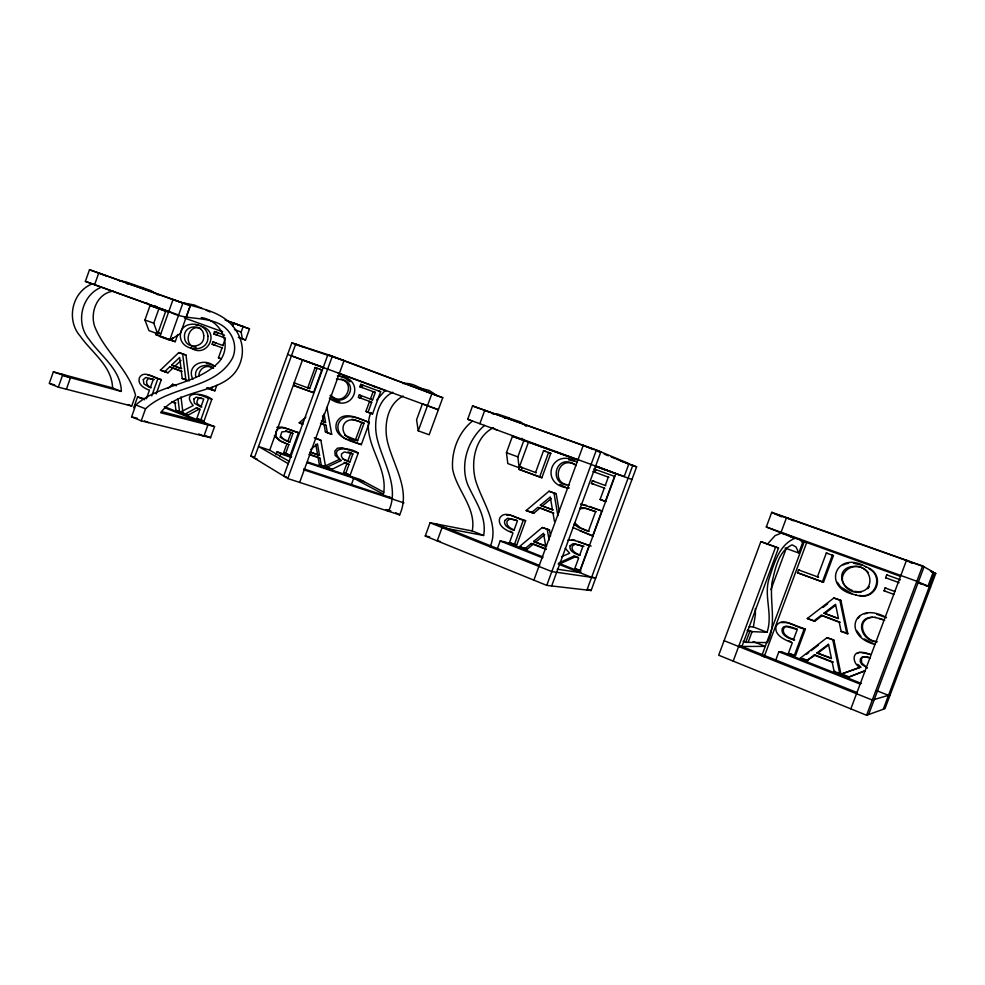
<?xml version="1.0" encoding="UTF-8"?>
<svg xmlns="http://www.w3.org/2000/svg" width="985" height="985" viewBox="0 0 985 985"><rect width="100%" height="100%" fill="white"/><g stroke="black" fill="none" stroke-linecap="round" stroke-linejoin="round"><path stroke-width="1.48" d="M484.62 425.372C468.121 439.224 459.786 463.861 467.629 484.398C474.721 500.675 487.193 516.645 483.61 535.483L472.246 530.964C476.58 507.866 456.732 490.555 452.644 469.192C451.241 451.302 458.345 432.366 472.517 421.001M198.908 376.221C198.465 369.904 204.88 364.475 210.962 367.233M785.057 548.017L798.749 553.016L802.553 542.797L799.882 539.337L795.289 538.216C778.975 544.323 773.878 564.442 768.829 579.377C763.867 596.848 773.077 614.911 767.019 632.296L753.377 626.928L755.384 614.665L755.372 608.533M275.788 431.553L276.182 436.835L281.168 441.526M370.828 412.58C359.833 441.169 389.05 465.474 383.424 494.187L349.589 475.989M66.401 389.247L70.477 377.686L61.415 374.066M101.467 287.177C81.238 295.291 75.094 323.363 89.352 339.665C100.766 356.114 120.896 369.609 121.34 391.439L112.573 387.942L53.35 371.874L49.25 383.473L58.337 387.167L131.707 406.042L135.548 395.256C128.382 368.821 104.508 351.497 94.695 326.466C89.795 312.331 97.183 293.234 113.164 291.178M169.014 311.642L85.375 281.378L89.5 269.73L182.939 302.949C200.066 308.613 219.766 310.964 232.325 325.53C240.094 334.284 244.194 346.486 241.62 358.084C232.891 397.004 180.981 384.544 160.678 412.74L214.545 426.616L210.556 437.709L140.978 420.755M58.324 387.179L62.461 375.519L121.34 391.439M94.609 284.714L98.746 273.017L106.503 276.009M168.94 312.307L150.089 305.485L165.714 311.223L157.674 333.817L148.907 330.566L144.943 319.965L150.089 305.485L146.531 302.814M157.674 333.817L153.758 323.203L158.917 308.687L155.408 306.003M177.78 334.506L175.219 341.696L155.778 334.568L156.59 332.29L159.989 333.472M133.677 407.827L137.555 396.93L144.512 398.802M168.804 311.457C184.577 320.371 202.996 316.062 219.126 323.733C231.586 329.877 238.296 344.848 232.608 357.912C215.161 389.863 170.467 385.135 145.534 408.8L141.249 420.817L131.571 416.889L135.831 404.921C159.878 383.781 196.631 385.098 218.929 362C232.866 345.944 221.736 320.396 201.26 317.576M146.408 398.691L149.461 390.134C144.29 388.533 137.26 384.236 139.39 377.846C143.687 369.264 155.088 378.523 161.306 379.631L156.196 393.963M169.679 340.194L180.304 333.681L190.265 305.793L173.077 299.44L159.878 336.562L169.679 340.194L182.939 302.949M151.752 395.884L157.895 378.622L161.306 379.631M171.858 340.539L172.892 337.658M214.533 331.551L217.783 332.758L216.959 335.072L213.708 333.878L214.533 331.551L224.605 335.195M185.98 317.761L190.265 305.793M222.438 347.951L212.144 344.221L212.969 341.918L216.22 343.075M196.754 418.674L200.078 409.391L196.36 407.938L185.118 414.057L180.28 412.136L193.22 405.574C180.046 389.74 204.535 393.187 211.849 399.208L204.006 421.112L196.754 418.674L200.078 419.548M221.145 358.835L218.461 357.838L222.031 347.84M222.856 345.538L225.048 339.382M232.768 325.863L233.777 323.068L240.168 325.555M200.706 420.25L208.561 398.26L211.849 399.208M207.552 388.262L211.578 389.814L212.563 387.056M211.578 389.814L214.853 390.799L216.811 385.307M225.085 319.965L249.513 328.879L245.524 340.034L242.347 338.852L241.165 332.031L243.172 326.417L242.113 325.998M403.21 396.093C387.29 403.961 383.781 425.163 387.339 441.12C392.953 465.019 411.25 490.493 399.565 514.86L287.78 478.55L250.781 455.944L291.831 342.879L332.339 356.164L442.77 397.706L429.164 434.779L418.243 430.851L416.581 419.795L422.417 403.875L438.362 409.723L287.62 354.44M289.565 461.583L269.705 450.194L302.518 359.919L291.437 355.794M294.626 383.128L293.739 385.554L313.538 392.683L321.812 369.966L315.114 367.504L307.739 387.77L309.696 388.57L317.096 368.218L315.114 367.504M276.071 454.651L277.105 451.795L291.609 456.634M279.765 456.781L280.811 453.9L277.105 451.795M285.564 453.703L283.705 452.657L286.967 443.681L288.839 444.691L285.564 453.703L290.267 455.279L298.517 432.624L282.178 427.096L276.822 427.342M291.055 432.452L292.939 433.425L289.725 442.253L287.854 441.255L291.055 432.452L285.675 430.777M287.78 478.55L332.339 356.164M299.662 482.416L344.06 360.572L308.182 348.739M616.598 459.244L636.605 466.853L591.111 590.544L546.749 585.385L425.249 536.025L430.076 522.764L472.246 530.964M467.69 419.278L472.541 405.943L596.405 449.985L628.959 463.639L624.207 476.555L467.69 419.278L470.436 420.324M479.88 423.673L484.755 410.289L490.074 412.456M359.845 386.723L360.707 384.359L362.837 385.123L361.975 387.499L359.845 386.723L375.297 392.412L372.564 399.873L359.254 394.973L358.405 397.3L360.522 398.125L361.384 395.785L359.254 394.973M339.086 459.527L324.508 466.299L326.503 467.382L341.13 460.574L335.122 455.365L334.875 451.007L337.486 448.175L342.251 447.732L358.22 453.125L350.118 475.262L343.568 472.665L346.979 463.319L344.159 462.359M350.783 452.903L352.864 453.937L349.909 462.027L347.84 460.98L350.783 452.903L347.927 451.93M357.654 440.689L355.56 439.716L361.926 422.282L364.044 423.193L357.654 440.689C336.365 439.396 339.209 412.395 360.313 421.863M368.033 412.296L365.891 411.422L369.572 401.363L371.714 402.2L368.033 412.296L372.539 413.922L380.666 391.71L360.707 384.359M345.612 473.76L349.047 464.378L346.979 463.319M361.323 444.617L369.424 422.442C360.178 419.167 342.645 409.255 336.599 422.614C332.105 436.921 351.768 441.403 361.323 444.617L348.542 439.926M351.177 485.223L353.738 478.217M512.434 436.281L528.452 442.179L519.107 467.752L507.804 463.566L506.45 452.694L512.434 436.281L578.527 460.13M519.107 467.752L517.864 456.88L523.86 440.43L521.927 438.288M490.062 546.835C500.134 524.032 481.369 501.156 475.349 479.436C470.695 461.103 475.361 436.737 493.497 427.65M518.799 469.303L519.748 466.718L522.062 467.481L521.114 470.054L518.799 469.303L541.861 477.75L550.8 453.309L548.583 452.484L539.608 477.023M497.166 549.224L500.171 540.987L504.973 541.873L542.969 556.968M509.454 542.686L513 532.983C506.856 530.817 497.388 526.285 499.641 518.27C505.243 508.482 518.085 520.252 525.633 520.708L516.719 545.062L509.454 542.686L516.719 545.062M535.544 472.566L543.56 450.662L550.8 453.309M514.379 544.631L523.318 520.166M533.87 580.153L583.268 445.318L593.315 449.517M418.243 430.851L431.898 393.618C422.196 390.232 413.934 382.057 402.791 383.534M546.749 585.385L596.405 449.985M551.662 585.964L600.862 451.856L472.541 405.943M604.852 488.277L591.406 483.401L592.367 480.791L594.411 481.505M577.998 541.356L589.079 545.653L579.894 570.635L574.76 568.604L578.638 558.052L573.812 556.156L559.64 562.595L561.819 562.952L575.942 556.55L578.343 557.485M608.902 477.343L592.982 471.544L595.026 472.308L595.987 469.673L593.955 468.897L614.541 476.358L605.332 501.414L600.099 499.481L604.261 488.117M605.233 485.494L608.311 477.109M615.884 473.613L579.537 572.531L557.251 569.17M586.925 590.052L632.826 465.24M741.927 646.468L778.519 548.017L760.863 541.627L718.693 655.222L866.591 715.27L884.986 708.658L935.75 573.467L930.505 571.337M793.122 537.712L766.305 526.975L771.735 512.323L922.6 565.969L933.263 572.051L927.956 586.186L917.158 582.283M733.209 661.107L775.614 547.02L778.519 548.017M781.08 532.306L786.547 517.593L793.331 520.733M743.121 641.333L745.719 642.368L749.757 631.52L767.019 632.296M748.107 642.392L752.097 631.619L747.824 629.932M770.947 589.584L786.35 548.14M761.774 655.776L804.265 541.639M764.077 657.007L806.666 542.6L783.925 533.451M822.352 581.975L832.35 555.195L833.421 555.614L823.485 582.27L797.493 572.741L798.539 569.921L799.758 570.278M775.848 659.864L778.864 651.774L781.499 651.713L861.506 683.491M788.357 653.375L792.309 642.799C785.328 640.115 773.828 635.46 776.094 626.078C782.632 615.49 797.037 628.738 805.398 629.095L795.498 655.653L788.357 653.375L794.316 655.197M793.368 639.93L797.234 629.563L785.685 626.251L783.494 626.952L782.176 628.787C780.736 635.534 789.379 638.908 794.624 639.954C789.958 638.021 781.942 635.35 783.481 628.861L784.799 627.039L786.978 626.337L790.253 626.731M833.421 555.614L826.329 553.016L817.415 576.914L818.56 577.235L798.539 569.921M794.242 655.714L804.191 629.021M886.438 578.072L885.601 577.752L886.672 574.858L900.401 579.833M893.863 594.398L884.05 590.803L885.109 587.946L885.958 588.217M850.843 708.88L906.532 560.256L911.999 563.248M866.591 715.27L922.6 565.969M868.647 714.531L924.065 566.806L774.666 513.665M883.274 709.274L934.519 572.765M767.044 544.52L775.133 535.606L781.203 533.131L783.604 533.722M376.701 399.972L385.184 390.491M867.834 588.71L869.336 586.74M857.898 618.457L859.634 616.413M276.502 430.125C282.51 424.018 291.929 431.664 298.517 432.624M182.09 371.394L173.052 367.947L167.967 372.786L160.395 370.151L178.79 352.556L182.139 353.664L186.005 355.105L189.206 380.949M164.569 371.751L169.679 366.9L173.052 367.947M168.189 388.398L172.523 384.285L175.896 385.27M171.624 365.041L179.639 357.457L181.006 368.612L171.624 365.041L181.683 368.649M174.998 366.1L180.981 360.436M303.355 421.826L301.127 423.735L299.194 422.799L305.867 417.111M310.595 449.689L317.453 443.853L319.534 455.439L309.709 452.115M553.841 513.099L540.162 507.891L533.845 513.185L526.162 510.538L548.977 491.244L556.193 493.781L559.295 511.757M531.568 512.619L537.909 507.3L553.004 513.05L554.444 521.41M545.764 548.793L533.476 543.954L527.16 549.211L519.452 546.65L542.255 527.504L549.495 529.955L550.529 535.988M540.322 505.256L550.258 496.945L552.486 509.885L540.322 505.256L553.336 509.959M542.563 505.859L551.366 498.508M524.857 548.793L531.186 543.511L533.476 543.954M533.599 541.491L543.535 533.254L545.752 546.281L533.599 541.491L546.638 546.17M535.877 541.947L544.68 534.646M807.306 618.494L833.852 597.994L840.907 600.456L847.839 633.724L841.153 631.496L839.22 622.212L821.145 615.329L813.77 620.981L807.306 618.494L814.94 621.092L822.278 615.465L840.267 622.323M822.906 607.486L827.72 603.78M800.312 658.115L826.846 637.8L827.954 637.837L833.938 640.151L840.845 673.654L834.123 671.536L832.202 662.203L814.139 655.087L806.777 660.676L800.312 658.115L801.531 658.054M806.346 654.385L808.747 652.538M811.147 650.703L818.35 645.187M823.952 613.163L835.526 604.334L838.506 618.703L823.952 613.163L838.247 618.334M825.073 613.323L835.44 605.406M806.777 660.676L815.309 655.037L833.285 662.117L832.202 662.203M816.947 652.944L828.52 644.19L831.488 658.657L816.947 652.944L831.266 658.078M818.104 652.907L828.471 645.076M92.27 283.852C71.967 291.843 65.884 319.99 80.265 336.193C91.753 352.642 112.019 366.075 112.573 387.942M185.118 414.057L188.467 414.944L199.672 408.849L196.36 407.938M392.793 392.227C376.959 400.279 373.463 421.408 376.861 437.426C382.315 461.374 400.218 486.947 388.533 511.277L385.861 509.774M857.11 653.498L858.575 652.759M326.503 467.382L332.167 469.266L344.787 462.95L349.047 464.378M561.512 556.673L569.675 553.25L565.218 548.288M860.385 652.365C851.065 652.119 853.219 664.752 860.114 667.239L840.894 674.22L848.43 677.212L865.101 670.613M848.43 677.212L864.658 671.044M842.963 564.984L845.056 564.183M840.894 674.22L861.075 667.14M890.169 694.868L872.304 700.052L724.098 640.656M567.865 540.236L573.233 539.965L591.148 546.084M780.883 622.52L787.434 622.594L805.398 629.095M579.956 508.666L585.225 508.285L596.208 511.769M846.115 563.789L848.491 563.383M864.547 613.778L867.108 613.36M872.513 617.263C854.783 619.343 863.094 641.1 877.303 641.752M834.123 671.536L835.206 671.413M336.414 379.028L343.026 379.878M571.546 540.285L575.363 540.42M814.139 655.087L815.309 655.037M861.346 591.911C842.828 596.282 831.845 567.471 854.081 566.387C874.027 564.737 876.022 595.531 854.857 591.332M506.549 515.007L510.575 515.29L525.633 520.708M859.413 652.402L864.916 652.649L870.605 654.36M738.651 646.48L765.271 646.369L753.156 641.555M745.719 642.368L767.45 642.565C776.931 623.764 769.507 602.451 772.006 582.517C775.195 569.084 778.31 551.071 792.112 544.84L796.089 547.032L798.749 553.016M859.289 595.346C875.246 599.163 883.89 576.225 869.078 568.825M826.846 637.8L833.938 640.151M504.332 418.009L509.479 418.231L520.72 421.986L526.199 426.296M580.399 507.57L586.604 508.506L595.593 511.72L588.365 531.408L578.49 527.443L573.947 524.217M492.451 413.786L497.671 414.045L509.11 417.862M201.74 398.174L198.01 398.642L196.84 402.151L197.726 404.133L201.863 406.953M749.142 626.682L753.377 626.928M841.153 631.496L842.2 631.557M875.776 617.484C854.845 614.369 858.797 640.324 876.428 641.74M198.108 394.763L199.684 394.887M813.77 620.981L814.94 621.092M147.935 375.273L149.646 375.482M868.327 657.069L864.99 656.675L862.675 657.266L861.383 658.866L861.715 662.954L865.913 666.746M195.892 325.087L198.588 325.419M569.231 484.952C547.992 485.568 554.998 453.371 573.824 463.91M821.145 615.329L822.278 615.465M571.238 463.159C557.744 459.244 552.486 482.01 566.412 484.595M861.555 652.365L869.681 654.409M339.825 401.757L330.135 398.962M568.776 459.86L574.784 461.3M567.015 487.649L569.318 487.994M337.363 375.987C367.984 377.12 353.553 416.901 329.359 398.1M574.76 568.604L580.731 570.463M127.003 283.791L134.477 284.985M119.419 280.799L125.44 281.772L150.877 290.587L158.043 294.884M853.539 563.223L862.097 565.242M440.098 541.393L437.217 540.913L442.08 527.578L483.61 535.483M855.177 594.644C876.367 603.202 887.448 573.676 865.433 566.683M425.249 536.025L429.62 536.776M206.345 363.551L209.497 364.118M573.812 556.156L575.942 556.55M519.452 546.65L527.16 549.211M180.452 302.296L194.537 305.079L202.294 308.514M580.51 503.988L602.463 511.116M582.603 504.603L586.666 505.428M833.852 597.994L840.907 600.456M352.076 419.204L364.044 423.193M542.255 527.504L549.495 529.955M131.571 416.889L137.444 418.329M874.877 617.349L884.099 619.959M526.162 510.538L533.845 513.185M161.491 411.595L205.323 422.959L198.675 421.223M50.604 383.83L54.643 384.876M420.681 388.213L429.189 390.454L437.611 395.958L442.77 397.706M175.921 410.413L182.927 412.752L175.921 410.413L175.034 403.173L172.449 402.163M180.28 412.136L188.467 414.944M70.477 377.698L53.35 371.874M797.493 572.741L823.485 582.27M200.632 328.534C188.086 322.994 182.311 346.375 196.224 347.323M334.235 397.977C345.366 403.985 354.662 385.221 343.186 380.124M548.977 491.244L556.193 493.781M338.471 375.728L345.033 378.154L349.946 381.786M567.951 487.969C538.106 484.497 551.957 445.922 577.161 462.322M169.679 366.9L181.326 371.333L182.213 378.535L185.562 379.545M182.213 378.535L188.086 380.604M160.395 370.151L167.967 372.786M884.05 590.803L884.899 591.062M856.15 594.891C820.603 589.19 835.649 548.719 866.357 567.052M154.337 379.52L149.191 378.462L147.713 379.139C144.795 382.303 147.701 386.649 151.197 387.684M600.099 499.481L606.034 501.562M516.731 520.203L510.119 518.701L507.103 521.077C505.613 525.756 510.759 528.588 514.305 530.065M870.334 658.066L864.042 656.724L861.727 657.327L860.422 658.928L860.213 661.711L861.727 664.346L867.477 668.027M213.326 365.349C202.824 357.518 186.066 365.78 192.863 379.213M791.398 627.113L797.271 629.169M286.339 476.925L283.717 476.063L327.894 354.711L437.611 395.97M386.723 509.614L390.836 510.944M304.205 469.956L393.003 499.247L388.349 496.797L392.941 499.272L403.948 502.904M250.781 455.944L253.564 456.855M257.097 459.01L254.29 458.087L295.685 344.11L306.754 348.271M178.79 352.556L186.005 355.105M876.527 614.234L886.5 617.718M303.749 468.86L391.082 497.708M307.554 461.953L359.956 479.436L383.818 492.18M269.705 450.194L258.513 446.464L288.223 463.689M280.811 453.9L291.018 457.299M307.061 462.654L364.167 481.69M283.705 452.657L290.267 455.279M309.709 454.393L318.056 457.2L319.386 464.588L323.683 466.016M324.508 466.299L332.167 469.266M343.568 472.665L346.929 473.785M319.386 464.588L325.666 467.099L320.876 440.295L315.434 438.128M213.363 368.045C205.963 362.246 193.442 366.728 195.806 377.009M308.871 454.491L320.026 458.247L321.369 465.659M347.84 460.98L342.718 458.911M349.909 462.027C346.351 460.771 340.108 458.899 341.524 453.925L344.282 451.967L352.864 453.937M285.933 440.603L287.854 441.255M289.725 442.253L279.863 437.069M288.839 444.691L279.321 440.517L274.347 435.838M310.57 452.029L319.534 455.439M218.461 357.838L220.615 358.577M155.778 334.568L175.219 341.696M292.939 433.425L286.303 431.393L281.845 431.923L280.553 435.863L284.16 440M591.406 483.401L593.462 484.103M879.014 618.383L884.653 620.328M320.876 440.295L314.289 437.734M358.22 453.125C350.746 446.944 326.355 446.02 341.13 460.574M355.56 439.716L344.627 435.259M299.194 422.799L303.011 424.129M321.282 423.464L324.065 424.437L325.395 431.886L331.699 434.336L326.921 407.298M325.395 431.886L331.699 434.336M321.369 421.051L325.579 422.528L324.028 413.749M320.482 423.415L326.06 425.372L327.402 432.846M212.144 344.221L215.395 345.366M178.987 301.792L89.5 269.73M930.566 571.091L933.263 572.051M302.518 359.907L323.72 367.454M227.203 320.925L249.513 328.879M625.795 462.999L636.605 466.853M931.773 572.051L935.75 573.467M373.13 386.12L375.31 386.896M369.424 422.442C360.695 419.782 346.929 411.496 339.653 421.42C335.072 428.253 339.997 436.872 347.052 439.458M234.455 329.63L241.165 332.031M85.375 281.378L178.642 315.015M766.305 526.975L916.85 581.273L927.956 586.186M595.765 466.361L631.939 479.51M184.404 317.97L221.81 331.465M238.345 337.399L245.524 340.034M528.465 442.154L578.417 460.18M595.543 466.373L618.383 474.61M790.61 536.714L794.698 538.192M801.531 540.654L900.228 576.274M917.294 582.541L922.6 584.45M925.247 585.41L927.895 586.37M319.805 369.24L321.812 369.966M294.084 382.845L309.696 388.57M294.65 385.775L313.538 392.683M365.891 411.422L372.539 413.922M378.474 390.922L380.666 391.71M213.708 333.878L225.491 338.163M885.601 577.752L899.108 582.677M358.405 397.3L371.714 402.2M375.297 392.412L373.13 391.611L370.409 399.048L372.564 399.873M760.863 541.627L775.614 547.02M212.969 341.918L223.263 345.661M592.367 480.791L605.8 485.679M885.109 587.946L894.934 591.542M144.943 319.965L153.758 323.203M506.45 452.694L517.864 456.88M301.472 359.599L323.93 367.861M338.2 373.143L386.083 390.922M156.59 332.29L160.666 333.804M519.748 466.718L536.369 472.775M521.114 470.054L541.861 477.75M220.443 330.898L222.61 331.711M886.008 617.349C854.512 600.099 840.968 635.436 874.877 644.449M210.064 364.265L215.432 366.285M589.584 506.45L601.798 511.03L592.601 536.062L572.938 527.529M291.831 342.879L302.814 347.003M543.56 450.662L545.776 451.499M211.307 367.38L213.511 368.205M494.815 429.115L497.45 430.125M589.116 531.395L580.596 527.948L574.772 522.949M206.801 387.696L214.853 390.799M593.302 536.012L579.771 530.656M843.603 632.099L847.839 633.724M595.272 465.708L611.882 472.098M281.87 441.809L284.862 442.967M150.52 375.765L157.895 378.622M172.523 384.285L176.389 385.788M200.041 394.96L208.561 398.26M583.97 546.318L575.338 544.065L572.26 546.146C570.709 551.071 576.484 553.595 580.042 555.146M826.329 553.016L827.425 553.447M171.969 401.56L175.835 403.087M531.186 543.511L546.269 549.458M747.147 630.486L749.757 631.52M201.383 420.066L204.006 421.112M802.824 658.571L807.971 660.615M841.941 674.085L849.439 677.064M558.446 563.112L580.953 572.051M164.31 406.657L214.545 426.616M137.555 396.93L144.672 399.75M164.569 407.667L207.946 424.917L203.932 436.096L198.65 433.979M500.171 540.987L542.686 557.879M558.286 564.085L591.603 577.333L595.74 577.924L551.809 571.583L430.076 522.764M778.864 651.774L859.794 683.947M876.625 690.645L888.495 695.361M435.863 523.885L539.632 565.464M739.304 645.421L857.245 692.652M135.831 404.921L145.534 408.8M588.451 589.473L591.111 590.544M127.988 404.552L131.707 406.042M205.311 435.604L210.568 437.709M886.672 574.858L887.51 575.203M144.487 420.94L148.612 422.614M597.427 451.228L600.16 452.374M604.273 454.097L608.385 455.809M611.119 456.954L615.231 458.678M620.575 460.869L624.441 462.519M851.816 593.549L840.796 587.023M873.116 643.427L864.239 638.957M788.48 640.693L790.955 641.777M571.706 463.122L576.311 465.006M852.788 590.668C828.25 581.039 852.517 554.629 868.475 572.691M565.538 487.23L559.874 484.386M929.261 586.764L930.542 587.319M201.457 326.232C220.923 331.834 207.17 359.303 190.708 347.84M206.173 310.238L210.051 311.962M510.058 531.223L512.126 532.146M340.958 379.127C361.606 383.891 344.491 410.314 330.024 395.748M771.735 512.323L781.647 516.866M325.579 422.528L323.572 421.605L322.538 415.781M324.065 424.437L326.06 425.372M318.056 457.2L320.026 458.247M348.05 474.167L350.118 475.262M395.613 512.668L399.738 514.958M141.939 287.423L144.339 288.851M333.964 397.792L330.541 395.145M574.193 464.218L576.262 465.548M857.738 664.309L859.967 666.192M860.939 636.372L856.691 630.572M840.02 586.1L837.398 582.295M839.86 600.234L846.817 633.675M832.854 640.127L839.786 673.789M315.742 444.284L317.564 454.393M554.001 493.116L557.879 515.697M547.278 529.45L549.076 540.051M182.668 353.997L185.87 379.939M180.981 396.869L182.754 411.299M177.977 398.827L179.565 411.853M207.921 336.193C209.226 353.615 181.523 352.113 180.378 336.722C179.085 319.337 206.751 320.851 207.921 336.193M570.118 545.715C568.554 551.378 575.572 553.718 579.611 555.405L582.948 546.306L573.208 543.621L570.118 545.715M504.726 520.548C503.175 526.125 509.848 528.773 513.961 530.361L517.433 520.843L507.743 518.159L504.726 520.548M203.71 335.626C205.212 348.468 184.761 349.761 184.54 337.264C183.038 324.459 203.439 323.191 203.71 335.626M193.774 399.023L194.402 403.21L200.903 407.064L203.772 399.048L196.249 397.09L193.774 399.023M143.317 379.644L143.908 383.891L150.286 387.819L153.266 379.434L145.755 377.452L143.317 379.644"/></g></svg>
